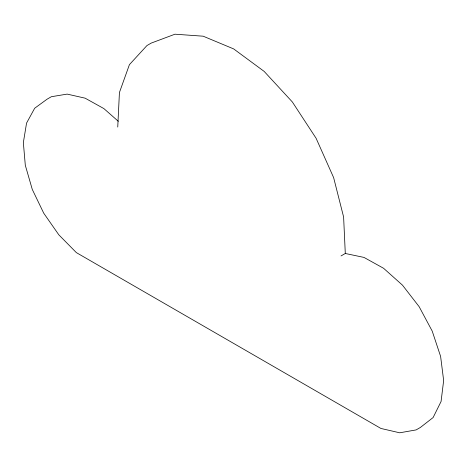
<?xml version="1.0" encoding="UTF-8"?>
<svg xmlns="http://www.w3.org/2000/svg" width="467" height="467" viewBox="0 0 467 467"><rect width="100%" height="100%" fill="white"/><g stroke="black" fill="none" stroke-linecap="round" stroke-linejoin="round"><path stroke-width="0.7" d="M117.748 127.042L119.429 92.519L129.412 64.656L146.942 45.562L151.22 43.087L174.979 34.202L203.168 36.193L233.663 48.912L264.153 71.398L292.342 101.958L316.101 138.279L333.631 177.623L343.613 217.009L345.294 253.476L341.015 255.945M345.294 253.476L363.98 257.416L383.576 268.274L402.484 285.162L419.156 306.696L432.22 331.115L440.614 356.414L443.65 380.529L441.076 401.48L433.107 417.556L420.393 427.445L416.115 429.914L399.694 432.798L380.914 428.449L76.355 252.612L58.807 234.802L43.735 213.191L32.276 189.415L25.306 165.271L23.35 142.593L26.555 123.09L34.675 108.245L47.097 99.179L51.376 96.71L67.16 94.106L85.117 98.169L103.878 108.589L118.291 121.28"/></g></svg>
